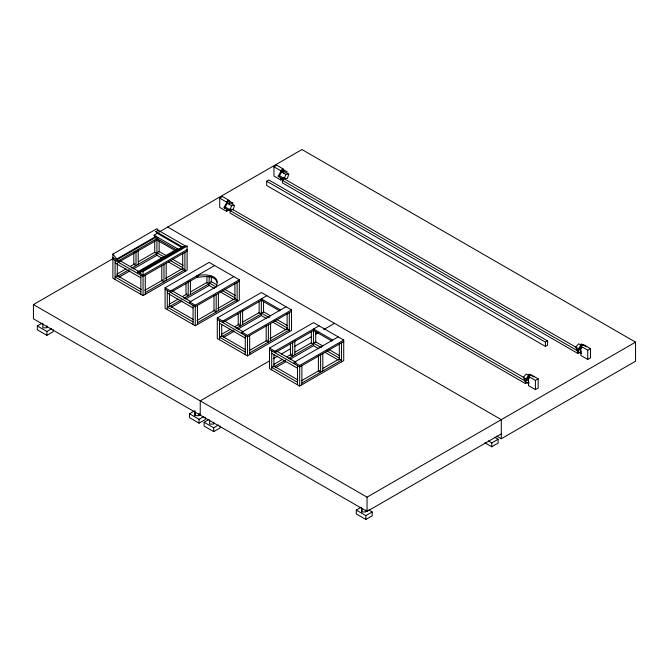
<?xml version="1.0" encoding="UTF-8"?>
<svg xmlns="http://www.w3.org/2000/svg" width="669" height="669" viewBox="0 0 669 669"><rect width="100%" height="100%" fill="white"/><g stroke="black" fill="none" stroke-linecap="round" stroke-linejoin="round"><path stroke-width="1" d="M199.119 414.052L199.119 415.641L194.988 415.641L194.988 413.258M365.918 509.954L365.918 511.944L361.787 511.944L361.787 509.561M230.203 209.874L231.533 205.651L234.518 205.458L233.188 209.681L230.203 209.874L225.871 207.373M284.442 178.556L285.772 174.333L288.765 174.141L287.436 178.364L284.442 178.556L280.11 176.056M215.92 286.934C222.016 274.8 204.446 273.496 196.753 275.871L196.753 277.334C203.192 276.924 214.222 274.273 217.057 282.209M224.625 208.076L228.823 200.8L228.045 200.349L223.847 207.624L228.823 210.501L229.76 208.887M278.864 176.758L283.062 169.483M283.999 177.569L283.062 179.183L278.087 176.307L282.285 169.04L287.26 171.908M525.633 381.874L529.831 374.607M577.949 351.677L582.147 344.401M529.02 382.451L527.69 379.766L529.48 377.809M581.328 352.254L579.998 349.569L581.796 347.612M183.264 246.593L187.119 246.083L187.119 270.184L143.066 295.614L112.885 278.195L112.885 254.095L156.939 228.664L159.548 232.009M155.877 231.558L158.16 230.236L185.898 246.242L182.227 247.747L157.257 233.33L155.877 231.558L183.607 247.563M501.298 433.897L367.047 511.409L33.45 318.812L33.45 304.571L113.638 258.267M159.59 231.742L301.953 149.547L635.55 342.143L635.55 361.218L501.298 438.73L496.774 436.121M184.51 246.426L177.753 249.771L177.753 250.599L155.292 237.629L154.037 235.195L157.968 232.921M229.35 209.748L226.599 211.337L219.716 207.365L219.716 198.141L222.468 196.552L229.35 200.524L229.35 204.622M283.589 178.431L280.838 180.02L273.956 176.047L273.956 166.824L276.707 165.235L283.589 169.207L283.589 173.304M156.303 237.043L116.74 259.881L116.74 259.054L156.303 236.216M112.885 257.657L118.396 260.835L157.951 237.997M157.951 239.46L118.396 262.298L118.396 260.835M219.716 198.141L226.599 202.113L229.35 200.524M273.956 166.824L280.838 170.796L283.589 169.207M266.688 181.215L268.838 179.978L547.577 340.906L547.577 345.162L545.427 346.408L266.688 185.48L266.688 181.215L545.427 342.143L547.577 340.906M116.891 274.165L125.906 268.963M130.405 266.362L134.912 263.762M138.516 261.679L154.74 252.313L156.939 253.584L131.709 268.152M527.791 382.317L525.516 383.63L230.086 213.06L230.086 210.593L232.36 209.28L527.69 379.766M580.107 352.111L577.832 353.424L282.402 182.863L282.402 180.387L284.676 179.075L579.998 349.569M117.292 276.481L129.008 269.716M119.09 277.15L129.911 270.912M133.516 268.829L156.939 255.307L162.274 258.385M53.252 329.717L53.252 331.64L46.889 335.311L37.33 329.792L37.33 325.954L42.105 323.202M137.555 273.362L137.555 271.898L177.118 249.06M183.264 247.421L139.211 272.852L139.211 272.024L182.478 247.045M139.211 272.024L143.066 271.514L187.119 246.083M187.119 249.646L143.066 275.076L137.555 271.898M37.33 325.954L46.889 331.473L51.664 328.713M187.119 251.109L143.066 276.54L112.885 259.12M144.864 290.313L162.885 279.91M165.594 278.354L182.712 268.47L184.912 269.741L145.265 292.629M165.092 287.795L209.146 262.365L239.318 279.784L239.318 300.322L195.264 325.753L165.092 308.334L165.092 287.795L170.595 290.973L214.649 265.543M198.467 276.347L170.595 292.437L170.595 290.973M169.098 304.303L178.105 299.102M182.612 296.501L187.119 293.9M190.724 291.818L206.938 282.452L209.146 283.723L183.916 298.29M169.5 306.619L181.207 299.854M171.297 307.297L182.11 301.05M185.714 298.968L209.146 285.446L214.473 288.523M189.762 303.5L189.762 302.037L233.816 276.606M189.762 302.037L195.264 305.215L239.318 279.784M239.318 281.248L195.264 306.678L165.092 289.259M197.071 320.459L215.092 310.048M217.793 308.493L234.911 298.608L237.119 299.879L197.472 322.767M217.291 317.934L261.345 292.504L291.525 309.923L291.525 330.461L247.471 355.9L217.291 338.472L217.291 317.934L222.802 321.112L266.856 295.681M262.357 299.737L222.802 322.575L222.802 321.112M221.297 334.441L230.312 329.24M234.811 326.639L239.318 324.039M242.922 321.956L259.146 312.59L261.345 313.87L236.115 328.429M221.698 336.758L233.414 329.993M223.505 337.435L234.317 331.188M237.921 329.106L261.345 315.584L266.68 318.661M241.961 333.639L241.961 332.175L286.014 306.745M241.961 332.175L247.471 335.361L291.525 309.923M291.525 311.386L247.471 336.816L217.291 319.397M249.269 350.598L267.291 340.187M270 338.631L287.118 328.747L289.317 330.018L249.671 352.906M269.498 348.072L313.552 322.642L343.724 340.061L343.724 360.599L299.67 386.038L269.498 368.611L269.498 348.072L275.001 351.25L319.054 325.82M314.564 329.876L275.001 352.714L275.001 351.25M269.624 360.808L200.248 400.865L200.248 415.106M273.228 358.726L277.735 356.125M281.34 354.052L290.346 348.842M294.853 346.241L311.077 336.883M315.576 334.283L318.285 332.719M323.687 329.6L334.5 323.353M273.504 364.58L282.51 359.378M287.018 356.778L291.525 354.177M295.129 352.095L311.344 342.737L313.552 344.008L288.322 358.576M205.4 417.556L205.4 419.48L199.036 423.151L189.478 417.632L189.478 413.793L194.253 411.042M273.905 366.896L285.613 360.131M275.703 367.574L285.613 361.845M290.12 359.245L313.552 345.722L318.879 348.8M294.168 363.777L294.168 362.314L338.221 336.883M189.478 413.793L199.036 419.312L203.811 416.561M294.168 362.314L299.67 365.5L343.724 340.061M343.724 341.524L299.67 366.955L269.498 349.536M220.051 426.019L220.051 427.934L213.687 431.614L204.12 426.094L204.12 422.256L208.101 419.956M204.12 422.256L213.687 427.775L218.454 425.016M301.476 380.736L319.498 370.333M323.102 368.251L339.325 358.885L341.524 360.156L301.878 383.044M528.527 376.43L531.278 374.841L538.16 378.821L538.16 388.037L535.409 389.626L528.527 385.653L528.527 376.43L535.409 380.41L538.16 378.821M580.843 346.233L583.594 344.644L590.476 348.616L590.476 357.831L587.725 359.429L580.843 355.448L580.843 346.233L587.725 350.205L590.476 348.616M33.45 304.571L367.047 497.167L635.55 342.143M368.719 509.937L372.198 511.944L372.198 515.782L365.834 519.453L356.276 513.934L356.276 510.096L361.051 507.345M356.276 510.096L365.834 515.615L372.198 511.944M488.278 440.904L491.748 442.911L498.121 439.24L498.121 443.079L491.748 446.75L484.799 442.744M282.435 171.774L284.434 171.64L288.765 174.141M586.345 346.826L581.369 343.95L577.171 351.225L581.369 353.65M281.44 171.833L285.772 174.333M581.261 345.304L578.66 343.807L575.666 347.069L576.996 349.753L578.735 350.748M282.402 180.387L577.832 350.957L577.832 353.424M232.243 202.774L233.021 203.225L228.045 200.349M534.029 377.032L529.054 374.155L524.856 381.43L529.054 383.847M230.195 202.958L234.518 205.458M528.945 375.51L526.344 374.004L523.359 377.266L524.688 379.95M227.201 203.15L231.533 205.651M230.086 210.593L525.516 381.163M167.702 227.059L501.298 419.655L501.298 438.73M154.037 235.195L179.008 249.604M280.512 309.923L261.345 298.859L261.345 300.322L279.642 310.884M332.71 340.061L313.552 328.997L313.552 345.722M313.552 330.461L331.841 341.023M494.642 437.233L498.121 439.24M167.141 256.11L159.147 251.485L156.939 252.757L164.047 256.863M172.477 259.187L183.139 265.342M216.681 284.71L211.345 281.632L209.146 282.903L216.254 287.001M224.675 289.326L235.337 295.481M270.661 315.868L263.553 311.771L261.345 313.042L269.348 317.658M276.882 319.464L287.545 325.619M322.859 346.015L315.751 341.909L313.552 343.18L321.546 347.796M329.081 349.603L339.743 355.757M170.269 260.458L182.712 267.642M222.476 290.597L234.911 297.78M274.675 320.735L287.118 327.919M326.882 350.874L339.325 358.057M168.496 261.972L181.826 269.674M220.695 292.11L234.025 299.812M272.902 322.249L286.232 329.951M325.101 352.396L338.43 360.089M119.96 260.659L139.512 271.949M172.159 290.798L190.824 301.568M224.366 320.936L243.023 331.707M276.565 351.074L296.116 362.364M115.093 262.934L140.858 277.811M167.292 293.072L193.065 307.949M219.499 323.211L245.264 338.088M271.698 353.349L297.471 368.234M141.284 289.501L117.292 275.653L115.093 276.924L140.858 291.801M193.492 319.64L169.5 305.792L167.292 307.063L193.065 321.94M245.69 349.787L221.698 335.93L219.499 337.201L245.264 352.078M297.897 379.925L273.905 366.068L271.698 367.34L297.471 382.216M112.885 254.095L116.74 259.054M587.725 350.205L587.725 359.429M545.427 342.143L545.427 346.408M535.409 380.41L535.409 389.626M525.516 381.982L525.516 383.63M491.748 442.911L491.748 446.75M367.047 497.167L367.047 511.409M365.834 515.615L365.834 519.453M361.787 507.972L361.787 511.944M341.524 342.796L341.524 361.87M339.325 343.532L339.325 359.755M322.801 353.608L322.801 370.969M320.602 354.879L320.602 372.24L318.394 370.969L318.394 355.649M315.751 331.398L315.751 342.444M311.344 331.398L311.344 343.448M301.878 365.684L301.878 384.767M299.67 365.5L299.67 386.038M297.471 365.684L297.471 384.767M294.828 340.521L294.828 354.813M292.629 341.792L292.629 356.084L290.421 354.813L290.421 343.582M289.317 312.657L289.317 331.732M287.118 313.393L287.118 329.616M280.838 170.796L280.838 172.845M280.838 177.971L280.838 180.02M273.905 354.553L273.905 366.604M271.698 350.807L271.698 369.882M270.602 323.47L270.602 340.822M268.394 324.741L268.394 342.102L266.195 340.822L266.195 325.51M263.553 301.259L263.553 312.306M261.345 300.523L261.345 315.584M259.146 301.259L259.146 313.309M249.671 335.545L249.671 354.62M247.471 335.361L247.471 355.9M245.264 335.545L245.264 354.62M242.621 310.383L242.621 324.674M240.422 311.654L240.422 325.945L238.223 324.674L238.223 313.443M237.119 282.519L237.119 301.594M234.911 283.255L234.911 299.478M226.599 202.113L226.599 204.162M226.599 209.288L226.599 211.337M221.698 324.415L221.698 336.465M219.499 320.668L219.499 339.743M218.395 293.331L218.395 310.684M216.196 294.603L216.196 311.955L213.988 310.684L213.988 295.372M213.762 422.114L213.762 424.096L209.64 424.096L209.64 419.731M213.687 427.775L213.687 431.614M211.345 276.138L211.345 282.167M209.146 276.406L209.146 285.446M206.938 276.138L206.938 283.171M199.119 413.659L199.119 415.641M199.036 419.312L199.036 423.151M197.472 305.407L197.472 324.482M195.264 305.215L195.264 325.753M194.988 410.682L194.988 415.641M193.065 305.407L193.065 324.482M190.422 280.244L190.422 294.536M188.215 281.515L188.215 295.807L186.015 294.536L186.015 283.305M184.912 252.38L184.912 271.455M182.712 253.116L182.712 269.331M176.106 249.646L176.106 251.109L156.939 240.046L156.939 238.582M169.5 293.273L169.5 306.327M167.292 290.53L167.292 309.605M166.188 263.185L166.188 280.545M163.989 264.464L163.989 281.816L161.789 280.545L161.789 265.233M159.147 240.982L159.147 252.021M156.939 240.246L156.939 255.307M154.74 240.982L154.74 253.024M145.265 275.268L145.265 294.343M143.066 271.514L143.066 295.614M140.858 275.268L140.858 294.343M138.215 250.097L138.215 264.397M136.016 251.377L136.016 265.668L133.808 264.397L133.808 252.146M117.292 263.134L117.292 276.188M115.093 260.392L115.093 279.466M46.972 325.811L46.972 327.802L42.841 327.802L42.841 323.428M46.889 331.473L46.889 335.311"/></g></svg>
